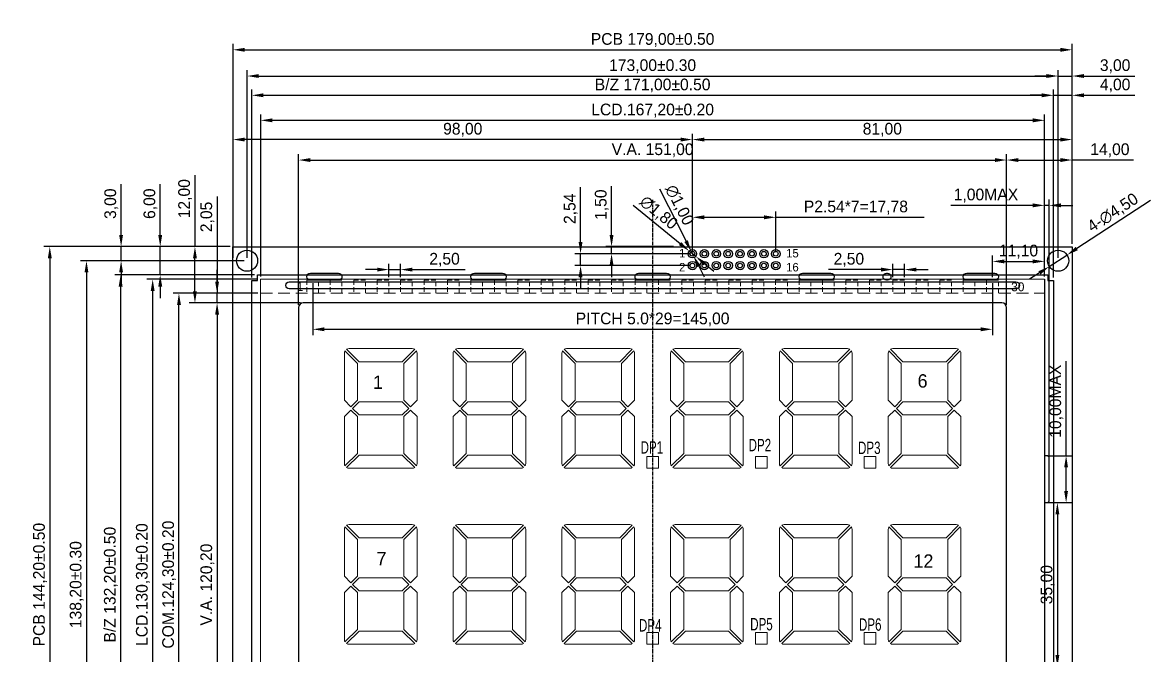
# Model space of a CAD drawing. Header units: millimetres. Extents: x 455 to 3181, y 44 to 381.
# Drawn here: x 455 to 695.6, y 227 to 362 of the extents above; entities that cross this region are included whole.
import ezdxf

# ---------------------------------------------------------------- set-up
doc = ezdxf.new("R2010")
doc.units = ezdxf.units.MM
doc.linetypes.add('CENTER', pattern=[2, 1.25, -0.25, 0.25, -0.25])
doc.linetypes.add('DASHED', pattern=[0.75, 0.5, -0.25])
for name, color, linetype in [('BZ', 67, 'Continuous'), ('D', 6, 'Continuous'), ('DWG', 7, 'Continuous'), ('LCD', 4, 'Continuous'), ('PCB', 3, 'Continuous')]:
    doc.layers.add(name, color=color, linetype=linetype)
doc.dimstyles.new('ISO-25', dxfattribs={"dimtxt": 2.5, "dimasz": 2.5, "dimexe": 1.25, "dimexo": 0.625, "dimtad": 1, "dimzin": 1, "dimtxsty": 'Standard', "dimcen": 2.5, "dimadec": 0, "dimazin": 0, "dimtfac": 1, "dimtmove": 0, "dimatfit": 3, "dimfxl": 0, "dimarcsym": 0})

# ---------------------------------------------------------------- blocks, each defined once
blk = doc.blocks.new('*D42')
at = {"layer": 'D', "color": 0, "lineweight": -2}
for p, q in [((505.15, 304.21), (487.1, 304.21)), ((488.35, 182.41), (488.35, 301.71)), ((505.15, 179.91), (487.1, 179.91))]:
    blk.add_line(p, q, dxfattribs=at)
at = {"layer": 'D', "color": 0}
for points in [[(487.94, 301.71), (488.77, 301.71), (488.35, 304.21)], [(487.94, 182.41), (488.77, 182.41), (488.35, 179.91)]]:
    blk.add_solid(points, dxfattribs=at)
at = {"layer": 'Defpoints', "color": 0}
for p in [(488.35, 304.21), (505.78, 304.21), (505.78, 179.91)]:
    blk.add_point(p, dxfattribs=at)
at = {"layer": 'D', "color": 0, "insert": (486.27, 242.06), "char_height": 2.5, "attachment_point": 5, "rotation": 90}
blk.add_mtext('COM.124,30%%P0.20', dxfattribs=at)
blk = doc.blocks.new('*D43')
at = {"layer": 'D', "color": 0, "lineweight": -2}
for p, q in [((505.15, 307.21), (481.49, 307.21)), ((482.74, 304.71), (482.74, 179.41)), ((505.15, 176.91), (481.49, 176.91))]:
    blk.add_line(p, q, dxfattribs=at)
at = {"layer": 'D', "color": 0}
for points in [[(482.33, 304.71), (483.16, 304.71), (482.74, 307.21)], [(482.33, 179.41), (483.16, 179.41), (482.74, 176.91)]]:
    blk.add_solid(points, dxfattribs=at)
at = {"layer": 'Defpoints', "color": 0}
for p in [(505.78, 307.21), (482.74, 176.91), (505.78, 176.91)]:
    blk.add_point(p, dxfattribs=at)
at = {"layer": 'D', "color": 0, "insert": (480.66, 242.06), "char_height": 2.5, "attachment_point": 5, "rotation": 90}
blk.add_mtext('LCD.130,30%%P0.20', dxfattribs=at)
blk = doc.blocks.new('*D50')
at = {"layer": 'D', "color": 0, "lineweight": -2}
for p, q in [((670.48, 322.97), (652.98, 322.97)), ((672.98, 307.83), (672.98, 324.22)), ((673.98, 322.97), (672.98, 322.97)), ((673.98, 269.68), (673.98, 324.22)), ((676.48, 322.97), (678.98, 322.97))]:
    blk.add_line(p, q, dxfattribs=at)
at = {"layer": 'D', "color": 0}
for points in [[(670.48, 323.39), (670.48, 322.56), (672.98, 322.97)], [(676.48, 323.39), (676.48, 322.56), (673.98, 322.97)]]:
    blk.add_solid(points, dxfattribs=at)
at = {"layer": 'Defpoints', "color": 0}
for p in [(672.98, 322.97), (672.98, 307.21), (673.98, 269.06)]:
    blk.add_point(p, dxfattribs=at)
at = {"layer": 'D', "color": 0, "insert": (660.48, 325.06), "char_height": 2.5, "attachment_point": 5}
blk.add_mtext('1,00MAX', dxfattribs=at)
blk = doc.blocks.new('*D51')
at = {"layer": 'D', "color": 0, "lineweight": -2}
for p, q in [((673.6, 259.56), (676.97, 259.56)), ((675.72, 257.06), (675.72, 227.06)), ((673.6, 224.56), (676.97, 224.56))]:
    blk.add_line(p, q, dxfattribs=at)
at = {"layer": 'D', "color": 0}
for points in [[(675.3, 257.06), (676.13, 257.06), (675.72, 259.56)], [(675.3, 227.06), (676.13, 227.06), (675.72, 224.56)]]:
    blk.add_solid(points, dxfattribs=at)
at = {"layer": 'Defpoints', "color": 0}
for p in [(672.98, 259.56), (672.98, 224.56), (675.72, 224.56)]:
    blk.add_point(p, dxfattribs=at)
at = {"layer": 'D', "color": 0, "insert": (673.63, 242.06), "char_height": 2.5, "attachment_point": 5, "rotation": 90}
blk.add_mtext('35,00', dxfattribs=at)
blk = doc.blocks.new('*D52')
at = {"layer": 'D', "color": 0, "lineweight": -2}
for p, q in [((677.58, 269.56), (677.58, 289.73)), ((673.6, 269.56), (678.83, 269.56)), ((677.58, 262.06), (677.58, 267.06)), ((673.6, 259.56), (678.83, 259.56))]:
    blk.add_line(p, q, dxfattribs=at)
at = {"layer": 'D', "color": 0}
for points in [[(677.16, 267.06), (677.99, 267.06), (677.58, 269.56)], [(677.16, 262.06), (677.99, 262.06), (677.58, 259.56)]]:
    blk.add_solid(points, dxfattribs=at)
at = {"layer": 'Defpoints', "color": 0}
for p in [(672.98, 269.56), (677.58, 269.56), (672.98, 259.56)]:
    blk.add_point(p, dxfattribs=at)
at = {"layer": 'D', "color": 0, "insert": (675.49, 281.19), "char_height": 2.5, "attachment_point": 5, "rotation": 90}
blk.add_mtext('10,00MAX', dxfattribs=at)
blk = doc.blocks.new('*D53')
at = {"layer": 'D', "color": 0, "lineweight": -2}
for p, q in [((640.63, 307.63), (640.63, 310.52)), ((643.13, 307.63), (643.13, 310.52)), ((638.13, 309.27), (626.88, 309.27)), ((643.13, 309.27), (640.63, 309.27)), ((645.63, 309.27), (648.13, 309.27))]:
    blk.add_line(p, q, dxfattribs=at)
at = {"layer": 'D', "color": 0}
for points in [[(638.13, 309.68), (638.13, 308.85), (640.63, 309.27)], [(645.63, 309.68), (645.63, 308.85), (643.13, 309.27)]]:
    blk.add_solid(points, dxfattribs=at)
at = {"layer": 'Defpoints', "color": 0}
for p in [(640.63, 309.27), (640.63, 307.01), (643.13, 307.01)]:
    blk.add_point(p, dxfattribs=at)
at = {"layer": 'D', "color": 0, "insert": (631.25, 311.35), "char_height": 2.5, "attachment_point": 5}
blk.add_mtext('2,50', dxfattribs=at)
blk = doc.blocks.new('*D54')
at = {"layer": 'D', "color": 0, "lineweight": -2}
for p, q in [((516.88, 306.38), (516.88, 295.28)), ((661.88, 306.38), (661.88, 295.28)), ((519.38, 296.53), (659.38, 296.53))]:
    blk.add_line(p, q, dxfattribs=at)
at = {"layer": 'D', "color": 0}
for points in [[(519.38, 296.95), (519.38, 296.12), (516.88, 296.53)], [(659.38, 296.95), (659.38, 296.12), (661.88, 296.53)]]:
    blk.add_solid(points, dxfattribs=at)
at = {"layer": 'Defpoints', "color": 0}
for p in [(516.88, 307.01), (661.88, 307.01), (661.88, 296.53)]:
    blk.add_point(p, dxfattribs=at)
at = {"layer": 'D', "color": 0, "insert": (589.38, 298.62), "char_height": 2.5, "attachment_point": 5}
blk.add_mtext('PITCH 5.0*29=145,00', dxfattribs=at)
blk = doc.blocks.new('*D55')
at = {"layer": 'D', "color": 0, "lineweight": -2}
for p, q in [((661.88, 307.63), (661.88, 312.27)), ((664.38, 311.02), (670.48, 311.02)), ((672.98, 307.83), (672.98, 312.27))]:
    blk.add_line(p, q, dxfattribs=at)
at = {"layer": 'D', "color": 0}
for points in [[(664.38, 311.43), (664.38, 310.6), (661.88, 311.02)], [(670.48, 311.43), (670.48, 310.6), (672.98, 311.02)]]:
    blk.add_solid(points, dxfattribs=at)
at = {"layer": 'Defpoints', "color": 0}
for p in [(672.98, 311.02), (661.88, 307.01), (672.98, 307.21)]:
    blk.add_point(p, dxfattribs=at)
at = {"layer": 'D', "color": 0, "insert": (667.43, 313.1), "char_height": 2.5, "attachment_point": 5}
blk.add_mtext('11,10', dxfattribs=at)
blk = doc.blocks.new('*D56')
at = {"layer": 'D', "color": 0, "lineweight": -2}
for p, q in [((505.78, 307.83), (505.78, 342.36)), ((672.98, 307.83), (672.98, 342.36)), ((508.28, 341.11), (670.48, 341.11))]:
    blk.add_line(p, q, dxfattribs=at)
at = {"layer": 'D', "color": 0}
for points in [[(508.28, 341.53), (508.28, 340.69), (505.78, 341.11)], [(670.48, 341.53), (670.48, 340.69), (672.98, 341.11)]]:
    blk.add_solid(points, dxfattribs=at)
at = {"layer": 'Defpoints', "color": 0}
for p in [(672.98, 341.11), (505.78, 307.21), (672.98, 307.21)]:
    blk.add_point(p, dxfattribs=at)
at = {"layer": 'D', "color": 0, "insert": (589.38, 343.19), "char_height": 2.5, "attachment_point": 5}
blk.add_mtext('LCD.167,20%%P0.20', dxfattribs=at)
blk = doc.blocks.new('*D57')
at = {"layer": 'D', "color": 0, "lineweight": -2}
for p, q in [((533.13, 307.63), (533.13, 310.52)), ((535.63, 307.63), (535.63, 310.52)), ((530.63, 309.27), (528.13, 309.27)), ((533.13, 309.27), (535.63, 309.27)), ((538.13, 309.27), (549.38, 309.27))]:
    blk.add_line(p, q, dxfattribs=at)
at = {"layer": 'D', "color": 0}
for points in [[(530.63, 309.68), (530.63, 308.85), (533.13, 309.27)], [(538.13, 309.68), (538.13, 308.85), (535.63, 309.27)]]:
    blk.add_solid(points, dxfattribs=at)
at = {"layer": 'Defpoints', "color": 0}
for p in [(535.63, 309.27), (533.13, 307.01), (535.63, 307.01)]:
    blk.add_point(p, dxfattribs=at)
at = {"layer": 'D', "color": 0, "insert": (545, 311.35), "char_height": 2.5, "attachment_point": 5}
blk.add_mtext('2,50', dxfattribs=at)
blk = doc.blocks.new('*D58')
at = {"layer": 'D', "color": 0, "lineweight": -2}
for p, q in [((496.48, 324.88), (496.48, 304.21)), ((496.48, 306.71), (496.48, 309.21)), ((505.15, 304.21), (495.23, 304.21)), ((496.48, 302.16), (496.48, 304.21)), ((496.48, 302.16), (496.48, 304.21)), ((514.25, 302.16), (495.23, 302.16)), ((496.48, 299.66), (496.48, 297.16))]:
    blk.add_line(p, q, dxfattribs=at)
at = {"layer": 'D', "color": 0}
for points in [[(496.07, 306.71), (496.9, 306.71), (496.48, 304.21)], [(496.07, 299.66), (496.9, 299.66), (496.48, 302.16)]]:
    blk.add_solid(points, dxfattribs=at)
at = {"layer": 'Defpoints', "color": 0}
for p in [(496.48, 304.21), (505.78, 304.21), (514.88, 302.16)]:
    blk.add_point(p, dxfattribs=at)
at = {"layer": 'D', "color": 0, "insert": (494.4, 320.5), "char_height": 2.5, "attachment_point": 5, "rotation": 90}
blk.add_mtext('2,05', dxfattribs=at)
blk = doc.blocks.new('*D59')
at = {"layer": 'D', "color": 0, "lineweight": -2}
for p, q in [((499.88, 311.78), (499.88, 338.26)), ((595.38, 337.01), (502.38, 337.01)), ((597.88, 337.63), (597.88, 338.26))]:
    blk.add_line(p, q, dxfattribs=at)
at = {"layer": 'D', "color": 0}
for points in [[(502.38, 337.42), (502.38, 336.59), (499.88, 337.01)], [(595.38, 337.42), (595.38, 336.59), (597.88, 337.01)]]:
    blk.add_solid(points, dxfattribs=at)
at = {"layer": 'Defpoints', "color": 0}
for p in [(499.88, 337.01), (597.88, 337.01), (499.88, 311.16)]:
    blk.add_point(p, dxfattribs=at)
at = {"layer": 'D', "color": 0, "insert": (548.88, 339.09), "char_height": 2.5, "attachment_point": 5}
blk.add_mtext('98,00', dxfattribs=at)
blk = doc.blocks.new('*D63')
at = {"layer": 'D', "color": 0, "lineweight": -2}
for p, q in [((597.88, 313.28), (597.88, 321.67)), ((600.38, 320.42), (613.16, 320.42)), ((615.66, 313.28), (615.66, 321.67)), ((615.66, 320.42), (647.32, 320.42))]:
    blk.add_line(p, q, dxfattribs=at)
at = {"layer": 'D', "color": 0}
for points in [[(600.38, 320.84), (600.38, 320), (597.88, 320.42)], [(613.16, 320.84), (613.16, 320), (615.66, 320.42)]]:
    blk.add_solid(points, dxfattribs=at)
at = {"layer": 'Defpoints', "color": 0}
for p in [(615.66, 320.42), (597.88, 312.66), (615.66, 312.66)]:
    blk.add_point(p, dxfattribs=at)
at = {"layer": 'D', "color": 0, "insert": (632.74, 322.5), "char_height": 2.5, "attachment_point": 5}
blk.add_mtext('P2.54*7=17,78', dxfattribs=at)
blk = doc.blocks.new('*D60')
at = {"layer": 'D', "color": 0, "lineweight": -2}
for p, q in [((580.62, 316.66), (580.62, 327.07)), ((593.87, 314.16), (579.37, 314.16)), ((580.62, 312.66), (580.62, 314.16)), ((597.25, 312.66), (579.37, 312.66)), ((580.62, 310.16), (580.62, 307.66))]:
    blk.add_line(p, q, dxfattribs=at)
at = {"layer": 'D', "color": 0}
for points in [[(580.21, 316.66), (581.04, 316.66), (580.62, 314.16)], [(580.21, 310.16), (581.04, 310.16), (580.62, 312.66)]]:
    blk.add_solid(points, dxfattribs=at)
at = {"layer": 'Defpoints', "color": 0}
for p in [(580.62, 314.16), (594.5, 314.16), (597.88, 312.66)]:
    blk.add_point(p, dxfattribs=at)
at = {"layer": 'D', "color": 0, "insert": (578.54, 323.11), "char_height": 2.5, "attachment_point": 5, "rotation": 90}
blk.add_mtext('1,50', dxfattribs=at)
blk = doc.blocks.new('*D64')
at = {"layer": 'D', "color": 0, "lineweight": -2}
for p, q in [((574.01, 315.16), (574.01, 326.82)), ((597.25, 312.66), (572.76, 312.66)), ((574.01, 310.12), (574.01, 312.66)), ((597.25, 310.12), (572.76, 310.12)), ((574.01, 307.62), (574.01, 305.12))]:
    blk.add_line(p, q, dxfattribs=at)
at = {"layer": 'D', "color": 0}
for points in [[(573.59, 315.16), (574.42, 315.16), (574.01, 312.66)], [(573.59, 307.62), (574.42, 307.62), (574.01, 310.12)]]:
    blk.add_solid(points, dxfattribs=at)
at = {"layer": 'Defpoints', "color": 0}
for p in [(597.88, 312.66), (574.01, 310.12), (597.88, 310.12)]:
    blk.add_point(p, dxfattribs=at)
at = {"layer": 'D', "color": 0, "insert": (571.92, 322.24), "char_height": 2.5, "attachment_point": 5, "rotation": 90}
blk.add_mtext('2,54', dxfattribs=at)
blk = doc.blocks.new('*D65')
at = {"layer": 'D', "color": 0, "lineweight": -2}
for p, q in [((590.88, 326.49), (596.52, 315.33)), ((598.1, 312.21), (597.65, 313.1)), ((599.23, 309.98), (600.36, 307.75))]:
    blk.add_line(p, q, dxfattribs=at)
at = {"layer": 'D', "color": 0}
for points in [[(596.89, 315.52), (596.15, 315.15), (597.65, 313.1)], [(599.6, 310.17), (598.86, 309.79), (598.1, 312.21)]]:
    blk.add_solid(points, dxfattribs=at)
at = {"layer": 'Defpoints', "color": 0}
for p in [(597.65, 313.1), (598.1, 312.21)]:
    blk.add_point(p, dxfattribs=at)
at = {"layer": 'D', "color": 0, "insert": (594.99, 322.97), "char_height": 2.5, "attachment_point": 5, "rotation": 296.8346}
blk.add_mtext('∅1,00', dxfattribs=at)
blk = doc.blocks.new('*D66')
at = {"layer": 'D', "color": 0, "lineweight": -2}
for p, q in [((585.25, 322.99), (595.25, 314.81)), ((598.57, 312.09), (597.18, 313.23)), ((600.51, 310.5), (602.44, 308.92))]:
    blk.add_line(p, q, dxfattribs=at)
at = {"layer": 'D', "color": 0}
for points in [[(595.51, 315.13), (594.98, 314.49), (597.18, 313.23)], [(600.77, 310.82), (600.24, 310.18), (598.57, 312.09)]]:
    blk.add_solid(points, dxfattribs=at)
at = {"layer": 'Defpoints', "color": 0}
for p in [(597.18, 313.23), (598.57, 312.09)]:
    blk.add_point(p, dxfattribs=at)
at = {"layer": 'D', "color": 0, "insert": (590.6, 321.31), "char_height": 2.5, "attachment_point": 5, "rotation": 320.6852}
blk.add_mtext('∅1,80', dxfattribs=at)
blk = doc.blocks.new('*D61')
at = {"layer": 'D', "color": 0, "lineweight": -2}
for p, q in [((513.88, 301.78), (513.88, 333.89)), ((516.38, 332.64), (662.38, 332.64)), ((664.88, 301.78), (664.88, 333.89))]:
    blk.add_line(p, q, dxfattribs=at)
at = {"layer": 'D', "color": 0}
for points in [[(516.38, 333.05), (516.38, 332.22), (513.88, 332.64)], [(662.38, 333.05), (662.38, 332.22), (664.88, 332.64)]]:
    blk.add_solid(points, dxfattribs=at)
at = {"layer": 'Defpoints', "color": 0}
for p in [(664.88, 332.64), (513.88, 301.16), (664.88, 301.16)]:
    blk.add_point(p, dxfattribs=at)
at = {"layer": 'D', "color": 0, "insert": (589.38, 334.72), "char_height": 2.5, "attachment_point": 5}
blk.add_mtext('V.A. 151,00', dxfattribs=at)
blk = doc.blocks.new('*D67')
at = {"layer": 'D', "color": 0, "lineweight": -2}
for p, q in [((503.88, 307.58), (503.88, 347.7)), ((506.38, 346.45), (672.38, 346.45)), ((674.88, 307.58), (674.88, 347.7))]:
    blk.add_line(p, q, dxfattribs=at)
at = {"layer": 'D', "color": 0}
for points in [[(506.38, 346.87), (506.38, 346.03), (503.88, 346.45)], [(672.38, 346.87), (672.38, 346.03), (674.88, 346.45)]]:
    blk.add_solid(points, dxfattribs=at)
at = {"layer": 'Defpoints', "color": 0}
for p in [(674.88, 346.45), (503.88, 306.96), (674.88, 306.96)]:
    blk.add_point(p, dxfattribs=at)
at = {"layer": 'D', "color": 0, "insert": (589.38, 348.53), "char_height": 2.5, "attachment_point": 5}
blk.add_mtext('B/Z 171,00%%P0.50', dxfattribs=at)
blk = doc.blocks.new('*D68')
at = {"layer": 'D', "color": 0, "lineweight": -2}
for p, q in [((499.88, 314.78), (499.88, 357.41)), ((502.38, 356.16), (676.38, 356.16)), ((678.88, 314.78), (678.88, 357.41))]:
    blk.add_line(p, q, dxfattribs=at)
at = {"layer": 'D', "color": 0}
for points in [[(502.38, 356.57), (502.38, 355.74), (499.88, 356.16)], [(676.38, 356.57), (676.38, 355.74), (678.88, 356.16)]]:
    blk.add_solid(points, dxfattribs=at)
at = {"layer": 'Defpoints', "color": 0}
for p in [(678.88, 356.16), (499.88, 314.16), (678.88, 314.16)]:
    blk.add_point(p, dxfattribs=at)
at = {"layer": 'D', "color": 0, "insert": (589.38, 358.24), "char_height": 2.5, "attachment_point": 5}
blk.add_mtext('PCB 179,00%%P0.50', dxfattribs=at)
blk = doc.blocks.new('*D69')
at = {"layer": 'D', "color": 0, "lineweight": -2}
for p, q in [((502.88, 311.78), (502.88, 351.81)), ((675.88, 311.78), (675.88, 351.81)), ((505.38, 350.56), (673.38, 350.56))]:
    blk.add_line(p, q, dxfattribs=at)
at = {"layer": 'D', "color": 0}
for points in [[(505.38, 350.98), (505.38, 350.15), (502.88, 350.56)], [(673.38, 350.98), (673.38, 350.15), (675.88, 350.56)]]:
    blk.add_solid(points, dxfattribs=at)
at = {"layer": 'Defpoints', "color": 0}
for p in [(675.88, 350.56), (502.88, 311.16), (675.88, 311.16)]:
    blk.add_point(p, dxfattribs=at)
at = {"layer": 'D', "color": 0, "insert": (589.38, 352.65), "char_height": 2.5, "attachment_point": 5}
blk.add_mtext('173,00%%P0.30', dxfattribs=at)
blk = doc.blocks.new('*D62')
at = {"layer": 'D', "color": 0, "lineweight": -2}
for p, q in [((514.25, 302.16), (495.23, 302.16)), ((496.48, 299.66), (496.48, 184.46)), ((514.25, 181.96), (495.23, 181.96))]:
    blk.add_line(p, q, dxfattribs=at)
at = {"layer": 'D', "color": 0}
for points in [[(496.07, 299.66), (496.9, 299.66), (496.48, 302.16)], [(496.07, 184.46), (496.9, 184.46), (496.48, 181.96)]]:
    blk.add_solid(points, dxfattribs=at)
at = {"layer": 'Defpoints', "color": 0}
for p in [(514.88, 302.16), (496.48, 181.96), (514.88, 181.96)]:
    blk.add_point(p, dxfattribs=at)
at = {"layer": 'D', "color": 0, "insert": (494.4, 242.06), "char_height": 2.5, "attachment_point": 5, "rotation": 90}
blk.add_mtext('V.A. 120,20', dxfattribs=at)
blk = doc.blocks.new('*D70')
at = {"layer": 'D', "color": 0, "lineweight": -2}
for p, q in [((504.45, 308.16), (474.66, 308.16)), ((475.91, 305.66), (475.91, 178.46)), ((504.45, 175.96), (474.66, 175.96))]:
    blk.add_line(p, q, dxfattribs=at)
at = {"layer": 'D', "color": 0}
for points in [[(475.5, 305.66), (476.33, 305.66), (475.91, 308.16)], [(475.5, 178.46), (476.33, 178.46), (475.91, 175.96)]]:
    blk.add_solid(points, dxfattribs=at)
at = {"layer": 'Defpoints', "color": 0}
for p in [(505.08, 308.16), (475.91, 175.96), (505.08, 175.96)]:
    blk.add_point(p, dxfattribs=at)
at = {"layer": 'D', "color": 0, "insert": (473.83, 242.06), "char_height": 2.5, "attachment_point": 5, "rotation": 90}
blk.add_mtext('B/Z 132,20%%P0.50', dxfattribs=at)
blk = doc.blocks.new('*D71')
at = {"layer": 'D', "color": 0, "lineweight": -2}
for p, q in [((499.25, 314.16), (459.55, 314.16)), ((460.8, 311.66), (460.8, 172.46)), ((499.25, 169.96), (459.55, 169.96))]:
    blk.add_line(p, q, dxfattribs=at)
at = {"layer": 'D', "color": 0}
for points in [[(460.38, 311.66), (461.22, 311.66), (460.8, 314.16)], [(460.38, 172.46), (461.22, 172.46), (460.8, 169.96)]]:
    blk.add_solid(points, dxfattribs=at)
at = {"layer": 'Defpoints', "color": 0}
for p in [(499.88, 314.16), (460.8, 169.96), (499.88, 169.96)]:
    blk.add_point(p, dxfattribs=at)
at = {"layer": 'D', "color": 0, "insert": (458.72, 242.06), "char_height": 2.5, "attachment_point": 5, "rotation": 90}
blk.add_mtext('PCB 144,20%%P0.50', dxfattribs=at)
blk = doc.blocks.new('*D72')
at = {"layer": 'D', "color": 0, "lineweight": -2}
for p, q in [((502.25, 311.16), (467.37, 311.16)), ((468.62, 308.66), (468.62, 175.46)), ((502.25, 172.96), (467.37, 172.96))]:
    blk.add_line(p, q, dxfattribs=at)
at = {"layer": 'D', "color": 0}
for points in [[(468.21, 308.66), (469.04, 308.66), (468.62, 311.16)], [(468.21, 175.46), (469.04, 175.46), (468.62, 172.96)]]:
    blk.add_solid(points, dxfattribs=at)
at = {"layer": 'Defpoints', "color": 0}
for p in [(502.88, 311.16), (468.62, 172.96), (502.88, 172.96)]:
    blk.add_point(p, dxfattribs=at)
at = {"layer": 'D', "color": 0, "insert": (466.54, 242.06), "char_height": 2.5, "attachment_point": 5, "rotation": 90}
blk.add_mtext('138,20%%P0.30', dxfattribs=at)
blk = doc.blocks.new('*D73')
at = {"layer": 'D', "color": 0, "lineweight": -2}
for p, q in [((597.88, 313.28), (597.88, 338.26)), ((600.38, 337.01), (676.38, 337.01)), ((678.88, 314.78), (678.88, 338.26))]:
    blk.add_line(p, q, dxfattribs=at)
at = {"layer": 'D', "color": 0}
for points in [[(600.38, 337.42), (600.38, 336.59), (597.88, 337.01)], [(676.38, 337.42), (676.38, 336.59), (678.88, 337.01)]]:
    blk.add_solid(points, dxfattribs=at)
at = {"layer": 'Defpoints', "color": 0}
for p in [(678.88, 337.01), (678.88, 314.16), (597.88, 312.66)]:
    blk.add_point(p, dxfattribs=at)
at = {"layer": 'D', "color": 0, "insert": (638.38, 339.09), "char_height": 2.5, "attachment_point": 5}
blk.add_mtext('81,00', dxfattribs=at)
blk = doc.blocks.new('*D74')
at = {"layer": 'D', "color": 0, "lineweight": -2}
for p, q in [((664.88, 301.78), (664.88, 333.89)), ((667.38, 332.64), (676.38, 332.64)), ((678.88, 314.78), (678.88, 333.89)), ((691.92, 332.64), (678.88, 332.64))]:
    blk.add_line(p, q, dxfattribs=at)
at = {"layer": 'D', "color": 0}
for points in [[(667.38, 333.05), (667.38, 332.22), (664.88, 332.64)], [(676.38, 333.05), (676.38, 332.22), (678.88, 332.64)]]:
    blk.add_solid(points, dxfattribs=at)
at = {"layer": 'Defpoints', "color": 0}
for p in [(678.88, 332.64), (678.88, 314.16), (664.88, 301.16)]:
    blk.add_point(p, dxfattribs=at)
at = {"layer": 'D', "color": 0, "insert": (686.92, 334.72), "char_height": 2.5, "attachment_point": 5}
blk.add_mtext('14,00', dxfattribs=at)
blk = doc.blocks.new('*D75')
at = {"layer": 'D', "color": 0, "lineweight": -2}
for p, q in [((672.38, 346.45), (669.88, 346.45)), ((674.88, 307.58), (674.88, 347.7)), ((674.88, 346.45), (678.88, 346.45)), ((678.88, 314.78), (678.88, 347.7)), ((681.38, 346.45), (692.21, 346.45))]:
    blk.add_line(p, q, dxfattribs=at)
at = {"layer": 'D', "color": 0}
for points in [[(672.38, 346.87), (672.38, 346.03), (674.88, 346.45)], [(681.38, 346.87), (681.38, 346.03), (678.88, 346.45)]]:
    blk.add_solid(points, dxfattribs=at)
at = {"layer": 'Defpoints', "color": 0}
for p in [(678.88, 346.45), (678.88, 314.16), (674.88, 306.96)]:
    blk.add_point(p, dxfattribs=at)
at = {"layer": 'D', "color": 0, "insert": (688.04, 348.53), "char_height": 2.5, "attachment_point": 5}
blk.add_mtext('4,00', dxfattribs=at)
blk = doc.blocks.new('*D76')
at = {"layer": 'D', "color": 0, "lineweight": -2}
for p, q in [((675.88, 311.78), (675.88, 351.81)), ((678.88, 314.78), (678.88, 351.81)), ((673.38, 350.56), (670.88, 350.56)), ((675.88, 350.56), (678.88, 350.56)), ((681.38, 350.56), (692.21, 350.56))]:
    blk.add_line(p, q, dxfattribs=at)
at = {"layer": 'D', "color": 0}
for points in [[(673.38, 350.98), (673.38, 350.15), (675.88, 350.56)], [(681.38, 350.98), (681.38, 350.15), (678.88, 350.56)]]:
    blk.add_solid(points, dxfattribs=at)
at = {"layer": 'Defpoints', "color": 0}
for p in [(678.88, 350.56), (678.88, 314.16), (675.88, 311.16)]:
    blk.add_point(p, dxfattribs=at)
at = {"layer": 'D', "color": 0, "insert": (688.04, 352.65), "char_height": 2.5, "attachment_point": 5}
blk.add_mtext('3,00', dxfattribs=at)
blk = doc.blocks.new('*D77')
at = {"layer": 'D', "color": 0, "lineweight": -2}
for p, q in [((491.76, 329.39), (491.76, 314.16)), ((499.25, 314.16), (490.51, 314.16)), ((491.76, 304.66), (491.76, 311.66)), ((514.25, 302.16), (490.51, 302.16))]:
    blk.add_line(p, q, dxfattribs=at)
at = {"layer": 'D', "color": 0}
for points in [[(491.34, 311.66), (492.18, 311.66), (491.76, 314.16)], [(491.34, 304.66), (492.18, 304.66), (491.76, 302.16)]]:
    blk.add_solid(points, dxfattribs=at)
at = {"layer": 'Defpoints', "color": 0}
for p in [(491.76, 314.16), (499.88, 314.16), (514.88, 302.16)]:
    blk.add_point(p, dxfattribs=at)
at = {"layer": 'D', "color": 0, "insert": (489.68, 324.39), "char_height": 2.5, "attachment_point": 5, "rotation": 90}
blk.add_mtext('12,00', dxfattribs=at)
blk = doc.blocks.new('*D78')
at = {"layer": 'D', "color": 0, "lineweight": -2}
for p, q in [((484.35, 316.66), (484.35, 327.49)), ((499.25, 314.16), (483.1, 314.16)), ((484.35, 308.16), (484.35, 314.16)), ((504.45, 308.16), (483.1, 308.16)), ((484.35, 305.66), (484.35, 303.16))]:
    blk.add_line(p, q, dxfattribs=at)
at = {"layer": 'D', "color": 0}
for points in [[(483.94, 316.66), (484.77, 316.66), (484.35, 314.16)], [(483.94, 305.66), (484.77, 305.66), (484.35, 308.16)]]:
    blk.add_solid(points, dxfattribs=at)
at = {"layer": 'Defpoints', "color": 0}
for p in [(484.35, 314.16), (499.88, 314.16), (505.08, 308.16)]:
    blk.add_point(p, dxfattribs=at)
at = {"layer": 'D', "color": 0, "insert": (482.27, 323.32), "char_height": 2.5, "attachment_point": 5, "rotation": 90}
blk.add_mtext('6,00', dxfattribs=at)
blk = doc.blocks.new('*D79')
at = {"layer": 'D', "color": 0, "lineweight": -2}
for p, q in [((476.01, 316.66), (476.01, 327.49)), ((499.25, 314.16), (474.76, 314.16)), ((476.01, 311.16), (476.01, 314.16)), ((502.25, 311.16), (474.76, 311.16)), ((476.01, 308.66), (476.01, 306.16))]:
    blk.add_line(p, q, dxfattribs=at)
at = {"layer": 'D', "color": 0}
for points in [[(475.59, 316.66), (476.42, 316.66), (476.01, 314.16)], [(475.59, 308.66), (476.42, 308.66), (476.01, 311.16)]]:
    blk.add_solid(points, dxfattribs=at)
at = {"layer": 'Defpoints', "color": 0}
for p in [(476.01, 314.16), (499.88, 314.16), (502.88, 311.16)]:
    blk.add_point(p, dxfattribs=at)
at = {"layer": 'D', "color": 0, "insert": (473.92, 323.32), "char_height": 2.5, "attachment_point": 5, "rotation": 90}
blk.add_mtext('3,00', dxfattribs=at)
blk = doc.blocks.new('*D80')
at = {"layer": 'D', "color": 0, "lineweight": -2}
for p, q in [((695.57, 323.98), (679.86, 313.75)), ((673.99, 309.93), (677.76, 312.38)), ((671.9, 308.56), (669.8, 307.2))]:
    blk.add_line(p, q, dxfattribs=at)
at = {"layer": 'D', "color": 0}
for points in [[(679.63, 314.1), (680.08, 313.4), (677.76, 312.38)], [(671.67, 308.91), (672.12, 308.21), (673.99, 309.93)]]:
    blk.add_solid(points, dxfattribs=at)
at = {"layer": 'Defpoints', "color": 0}
for p in [(677.76, 312.38), (673.99, 309.93)]:
    blk.add_point(p, dxfattribs=at)
at = {"layer": 'D', "color": 0, "insert": (687.62, 321.29), "char_height": 2.5, "attachment_point": 5, "rotation": 33.0754}
blk.add_mtext('4-∅4,50', dxfattribs=at)

msp = doc.modelspace()

# ---------------------------------------------------------------- linework, layer by layer
at = {"lineweight": 13}
msp.add_lwpolyline([(505.776, 307.206), (505.776, 176.906), (672.976, 176.906), (672.976, 307.206)], close=True, dxfattribs=at)
at = {"linetype": 'DASHED', "lineweight": 13, "ltscale": 2}
for points in [[(518.126, 304.206), (518.126, 307.006), (515.626, 307.006), (515.626, 304.206)], [(523.126, 304.206), (523.126, 307.006), (520.626, 307.006), (520.626, 304.206)], [(528.126, 304.206), (528.126, 307.006), (525.626, 307.006), (525.626, 304.206)], [(533.126, 304.206), (533.126, 307.006), (530.626, 307.006), (530.626, 304.206)], [(538.126, 304.206), (538.126, 307.006), (535.626, 307.006), (535.626, 304.206)], [(543.126, 304.206), (543.126, 307.006), (540.626, 307.006), (540.626, 304.206)], [(548.126, 304.206), (548.126, 307.006), (545.626, 307.006), (545.626, 304.206)], [(553.126, 304.206), (553.126, 307.006), (550.626, 307.006), (550.626, 304.206)], [(558.126, 304.206), (558.126, 307.006), (555.626, 307.006), (555.626, 304.206)], [(563.126, 304.206), (563.126, 307.006), (560.626, 307.006), (560.626, 304.206)], [(568.126, 304.206), (568.126, 307.006), (565.626, 307.006), (565.626, 304.206)], [(573.126, 304.206), (573.126, 307.006), (570.626, 307.006), (570.626, 304.206)], [(578.126, 304.206), (578.126, 307.006), (575.626, 307.006), (575.626, 304.206)], [(583.126, 304.206), (583.126, 307.006), (580.626, 307.006), (580.626, 304.206)], [(588.126, 304.206), (588.126, 307.006), (585.626, 307.006), (585.626, 304.206)], [(593.126, 304.206), (593.126, 307.006), (590.626, 307.006), (590.626, 304.206)], [(598.126, 304.206), (598.126, 307.006), (595.626, 307.006), (595.626, 304.206)], [(603.126, 304.206), (603.126, 307.006), (600.626, 307.006), (600.626, 304.206)], [(608.126, 304.206), (608.126, 307.006), (605.626, 307.006), (605.626, 304.206)], [(613.126, 304.206), (613.126, 307.006), (610.626, 307.006), (610.626, 304.206)], [(618.126, 304.206), (618.126, 307.006), (615.626, 307.006), (615.626, 304.206)], [(623.126, 304.206), (623.126, 307.006), (620.626, 307.006), (620.626, 304.206)], [(628.126, 304.206), (628.126, 307.006), (625.626, 307.006), (625.626, 304.206)], [(633.126, 304.206), (633.126, 307.006), (630.626, 307.006), (630.626, 304.206)], [(638.126, 304.206), (638.126, 307.006), (635.626, 307.006), (635.626, 304.206)], [(643.126, 304.206), (643.126, 307.006), (640.626, 307.006), (640.626, 304.206)], [(648.126, 304.206), (648.126, 307.006), (645.626, 307.006), (645.626, 304.206)], [(653.126, 304.206), (653.126, 307.006), (650.626, 307.006), (650.626, 304.206)], [(658.126, 304.206), (658.126, 307.006), (655.626, 307.006), (655.626, 304.206)], [(663.126, 304.206), (663.126, 307.006), (660.626, 307.006), (660.626, 304.206)]]:
    msp.add_lwpolyline(points, dxfattribs=at)
at = {"linetype": 'DASHED', "lineweight": 13, "ltscale": 5}
msp.add_lwpolyline([(505.776, 304.206), (672.976, 304.206)], dxfattribs=at)
at = {"lineweight": 13}
msp.add_lwpolyline([(672.976, 259.556), (673.476, 259.556, 0.4142136), (673.976, 260.056), (673.976, 269.056, 0.4142136), (673.476, 269.556), (672.976, 269.556)], format="xyb", dxfattribs=at)
at = {"layer": 'BZ'}
for p, q in [((513.876, 301.156), (513.876, 182.956)), ((663.876, 302.156), (514.876, 302.156)), ((664.876, 182.956), (664.876, 301.156))]:
    msp.add_line(p, q, dxfattribs=at)
msp.add_lwpolyline([(503.876, 177.156), (503.876, 306.956), (505.076, 306.956), (505.076, 308.156), (673.676, 308.156), (673.676, 306.956), (674.876, 306.956), (674.876, 177.156), (673.676, 177.156), (673.676, 175.956), (505.076, 175.956), (505.076, 177.156)], close=True, dxfattribs=at)
msp.add_lwpolyline([(511.876, 305.156, -1), (511.876, 306.656), (666.876, 306.656, -1), (666.876, 305.156)], format="xyb", close=True, dxfattribs=at)
for centre, start, end in [((514.876, 301.156), 90, 180), ((663.876, 301.156), 0, 90)]:
    msp.add_arc(centre, 1, start, end, dxfattribs=at)
at = {"layer": 'D', "linetype": 'CENTER', "ltscale": 0.5}
msp.add_line((589.376, 324.118), (589.376, 164.426), dxfattribs=at)
at = {"layer": 'DWG', "lineweight": 13}
for points in [[(526.426, 289.253), (523.764, 291.914, 0.1339725), (523.626, 291.406), (523.626, 281.41), (525.026, 280.01), (526.426, 281.41)], [(535.972, 289.606), (526.779, 289.606), (524.118, 292.268, -0.1339725), (524.626, 292.406), (538.126, 292.406, -0.1339725), (538.634, 292.268)], [(536.326, 281.41), (536.326, 289.253), (538.987, 291.914, -0.1339725), (539.126, 291.406), (539.126, 281.41), (537.726, 280.01)], [(549.626, 289.253), (546.964, 291.914, 0.1339725), (546.826, 291.406), (546.826, 281.41), (548.226, 280.01), (549.626, 281.41)], [(559.172, 289.606), (549.979, 289.606), (547.318, 292.268, -0.1339725), (547.826, 292.406), (561.326, 292.406, -0.1339725), (561.834, 292.268)], [(559.526, 281.41), (559.526, 289.253), (562.187, 291.914, -0.1339725), (562.326, 291.406), (562.326, 281.41), (560.926, 280.01)], [(572.826, 289.253), (570.164, 291.914, 0.1339725), (570.026, 291.406), (570.026, 281.41), (571.426, 280.01), (572.826, 281.41)], [(582.372, 289.606), (573.179, 289.606), (570.518, 292.268, -0.1339725), (571.026, 292.406), (584.526, 292.406, -0.1339725), (585.034, 292.268)], [(582.726, 281.41), (582.726, 289.253), (585.387, 291.914, -0.1339725), (585.526, 291.406), (585.526, 281.41), (584.126, 280.01)], [(596.026, 289.253), (593.364, 291.914, 0.1339725), (593.226, 291.406), (593.226, 281.41), (594.626, 280.01), (596.026, 281.41)], [(605.572, 289.606), (596.379, 289.606), (593.718, 292.268, -0.1339725), (594.226, 292.406), (607.726, 292.406, -0.1339725), (608.234, 292.268)], [(605.926, 281.41), (605.926, 289.253), (608.587, 291.914, -0.1339725), (608.726, 291.406), (608.726, 281.41), (607.326, 280.01)], [(619.226, 289.253), (616.564, 291.914, 0.1339725), (616.426, 291.406), (616.426, 281.41), (617.826, 280.01), (619.226, 281.41)], [(628.772, 289.606), (619.579, 289.606), (616.918, 292.268, -0.1339725), (617.426, 292.406), (630.926, 292.406, -0.1339725), (631.434, 292.268)], [(629.126, 281.41), (629.126, 289.253), (631.787, 291.914, -0.1339725), (631.926, 291.406), (631.926, 281.41), (630.526, 280.01)], [(639.626, 291.406), (639.626, 281.41), (641.026, 280.01), (642.426, 281.41), (642.426, 289.253), (639.764, 291.914, 0.1339725)], [(640.118, 292.268), (642.779, 289.606), (651.972, 289.606), (654.634, 292.268, 0.1339725), (654.126, 292.406), (640.626, 292.406, 0.1339725)], [(654.987, 291.914), (652.326, 289.253), (652.326, 281.41), (653.726, 280.01), (655.126, 281.41), (655.126, 291.406, 0.1339725)], [(523.626, 277.903), (523.626, 267.906, 0.1339725), (523.764, 267.398), (526.426, 270.06), (526.426, 277.903), (525.026, 279.303)], [(536.326, 277.903), (536.326, 270.06), (538.987, 267.398, 0.1339725), (539.126, 267.906), (539.126, 277.903), (537.726, 279.303)], [(546.826, 277.903), (546.826, 267.906, 0.1339725), (546.964, 267.398), (549.626, 270.06), (549.626, 277.903), (548.226, 279.303)], [(559.526, 277.903), (559.526, 270.06), (562.187, 267.398, 0.1339725), (562.326, 267.906), (562.326, 277.903), (560.926, 279.303)], [(570.026, 277.903), (570.026, 267.906, 0.1339725), (570.164, 267.398), (572.826, 270.06), (572.826, 277.903), (571.426, 279.303)], [(582.726, 277.903), (582.726, 270.06), (585.387, 267.398, 0.1339725), (585.526, 267.906), (585.526, 277.903), (584.126, 279.303)], [(593.226, 277.903), (593.226, 267.906, 0.1339725), (593.364, 267.398), (596.026, 270.06), (596.026, 277.903), (594.626, 279.303)], [(605.926, 277.903), (605.926, 270.06), (608.587, 267.398, 0.1339725), (608.726, 267.906), (608.726, 277.903), (607.326, 279.303)], [(616.426, 277.903), (616.426, 267.906, 0.1339725), (616.564, 267.398), (619.226, 270.06), (619.226, 277.903), (617.826, 279.303)], [(629.126, 277.903), (629.126, 270.06), (631.787, 267.398, 0.1339725), (631.926, 267.906), (631.926, 277.903), (630.526, 279.303)], [(639.626, 267.906), (639.626, 277.903), (641.026, 279.303), (642.426, 277.903), (642.426, 270.06), (639.764, 267.398, -0.1339725)], [(652.326, 277.903), (653.726, 279.303), (655.126, 277.903), (655.126, 267.906, -0.1339725), (654.987, 267.398), (652.326, 270.06)], [(524.118, 267.045, 0.1339725), (524.626, 266.906), (538.126, 266.906, 0.1339725), (538.634, 267.045), (535.972, 269.706), (526.779, 269.706)], [(547.318, 267.045, 0.1339725), (547.826, 266.906), (561.326, 266.906, 0.1339725), (561.834, 267.045), (559.172, 269.706), (549.979, 269.706)], [(570.518, 267.045, 0.1339725), (571.026, 266.906), (584.526, 266.906, 0.1339725), (585.034, 267.045), (582.372, 269.706), (573.179, 269.706)], [(593.718, 267.045, 0.1339725), (594.226, 266.906), (607.726, 266.906, 0.1339725), (608.234, 267.045), (605.572, 269.706), (596.379, 269.706)], [(616.918, 267.045, 0.1339725), (617.426, 266.906), (630.926, 266.906, 0.1339725), (631.434, 267.045), (628.772, 269.706), (619.579, 269.706)], [(654.634, 267.045), (651.972, 269.706), (642.779, 269.706), (640.118, 267.045, 0.1339725), (640.626, 266.906), (654.126, 266.906, 0.1339725)], [(523.626, 253.856), (523.626, 243.86), (525.026, 242.46), (526.426, 243.86), (526.426, 251.703), (523.764, 254.364, 0.1339725)], [(524.118, 254.718), (526.779, 252.056), (535.972, 252.056), (538.634, 254.718, 0.1339725), (538.126, 254.856), (524.626, 254.856, 0.1339725)], [(538.987, 254.364), (536.326, 251.703), (536.326, 243.86), (537.726, 242.46), (539.126, 243.86), (539.126, 253.856, 0.1339725)], [(546.826, 253.856), (546.826, 243.86), (548.226, 242.46), (549.626, 243.86), (549.626, 251.703), (546.964, 254.364, 0.1339725)], [(547.318, 254.718), (549.979, 252.056), (559.172, 252.056), (561.834, 254.718, 0.1339725), (561.326, 254.856), (547.826, 254.856, 0.1339725)], [(562.187, 254.364), (559.526, 251.703), (559.526, 243.86), (560.926, 242.46), (562.326, 243.86), (562.326, 253.856, 0.1339725)], [(570.026, 253.856), (570.026, 243.86), (571.426, 242.46), (572.826, 243.86), (572.826, 251.703), (570.164, 254.364, 0.1339725)], [(570.518, 254.718), (573.179, 252.056), (582.372, 252.056), (585.034, 254.718, 0.1339725), (584.526, 254.856), (571.026, 254.856, 0.1339725)], [(585.387, 254.364), (582.726, 251.703), (582.726, 243.86), (584.126, 242.46), (585.526, 243.86), (585.526, 253.856, 0.1339725)], [(593.226, 253.856), (593.226, 243.86), (594.626, 242.46), (596.026, 243.86), (596.026, 251.703), (593.364, 254.364, 0.1339725)], [(593.718, 254.718), (596.379, 252.056), (605.572, 252.056), (608.234, 254.718, 0.1339725), (607.726, 254.856), (594.226, 254.856, 0.1339725)], [(608.587, 254.364), (605.926, 251.703), (605.926, 243.86), (607.326, 242.46), (608.726, 243.86), (608.726, 253.856, 0.1339725)], [(616.426, 253.856), (616.426, 243.86), (617.826, 242.46), (619.226, 243.86), (619.226, 251.703), (616.564, 254.364, 0.1339725)], [(616.918, 254.718), (619.579, 252.056), (628.772, 252.056), (631.434, 254.718, 0.1339725), (630.926, 254.856), (617.426, 254.856, 0.1339725)], [(631.787, 254.364), (629.126, 251.703), (629.126, 243.86), (630.526, 242.46), (631.926, 243.86), (631.926, 253.856, 0.1339725)], [(642.426, 251.703), (639.764, 254.364, 0.1339725), (639.626, 253.856), (639.626, 243.86), (641.026, 242.46), (642.426, 243.86)], [(651.972, 252.056), (642.779, 252.056), (640.118, 254.718, -0.1339725), (640.626, 254.856), (654.126, 254.856, -0.1339725), (654.634, 254.718)], [(652.326, 243.86), (652.326, 251.703), (654.987, 254.364, -0.1339725), (655.126, 253.856), (655.126, 243.86), (653.726, 242.46)], [(523.626, 230.356), (523.626, 240.353), (525.026, 241.753), (526.426, 240.353), (526.426, 232.51), (523.764, 229.848, -0.1339725)], [(536.326, 240.353), (537.726, 241.753), (539.126, 240.353), (539.126, 230.356, -0.1339725), (538.987, 229.848), (536.326, 232.51)], [(546.826, 230.356), (546.826, 240.353), (548.226, 241.753), (549.626, 240.353), (549.626, 232.51), (546.964, 229.848, -0.1339725)], [(559.526, 240.353), (560.926, 241.753), (562.326, 240.353), (562.326, 230.356, -0.1339725), (562.187, 229.848), (559.526, 232.51)], [(570.026, 230.356), (570.026, 240.353), (571.426, 241.753), (572.826, 240.353), (572.826, 232.51), (570.164, 229.848, -0.1339725)], [(582.726, 240.353), (584.126, 241.753), (585.526, 240.353), (585.526, 230.356, -0.1339725), (585.387, 229.848), (582.726, 232.51)], [(593.226, 230.356), (593.226, 240.353), (594.626, 241.753), (596.026, 240.353), (596.026, 232.51), (593.364, 229.848, -0.1339725)], [(605.926, 240.353), (607.326, 241.753), (608.726, 240.353), (608.726, 230.356, -0.1339725), (608.587, 229.848), (605.926, 232.51)], [(616.426, 230.356), (616.426, 240.353), (617.826, 241.753), (619.226, 240.353), (619.226, 232.51), (616.564, 229.848, -0.1339725)], [(629.126, 240.353), (630.526, 241.753), (631.926, 240.353), (631.926, 230.356, -0.1339725), (631.787, 229.848), (629.126, 232.51)], [(639.626, 240.353), (639.626, 230.356, 0.1339725), (639.764, 229.848), (642.426, 232.51), (642.426, 240.353), (641.026, 241.753)], [(652.326, 240.353), (652.326, 232.51), (654.987, 229.848, 0.1339725), (655.126, 230.356), (655.126, 240.353), (653.726, 241.753)], [(538.634, 229.495), (535.972, 232.156), (526.779, 232.156), (524.118, 229.495, 0.1339725), (524.626, 229.356), (538.126, 229.356, 0.1339725)], [(561.834, 229.495), (559.172, 232.156), (549.979, 232.156), (547.318, 229.495, 0.1339725), (547.826, 229.356), (561.326, 229.356, 0.1339725)], [(585.034, 229.495), (582.372, 232.156), (573.179, 232.156), (570.518, 229.495, 0.1339725), (571.026, 229.356), (584.526, 229.356, 0.1339725)], [(608.234, 229.495), (605.572, 232.156), (596.379, 232.156), (593.718, 229.495, 0.1339725), (594.226, 229.356), (607.726, 229.356, 0.1339725)], [(631.434, 229.495), (628.772, 232.156), (619.579, 232.156), (616.918, 229.495, 0.1339725), (617.426, 229.356), (630.926, 229.356, 0.1339725)], [(640.118, 229.495, 0.1339725), (640.626, 229.356), (654.126, 229.356, 0.1339725), (654.634, 229.495), (651.972, 232.156), (642.779, 232.156)]]:
    msp.add_lwpolyline(points, format="xyb", close=True, dxfattribs=at)
for points in [[(525.379, 279.656), (526.779, 281.056), (535.972, 281.056), (537.372, 279.656), (535.972, 278.256), (526.779, 278.256)], [(548.579, 279.656), (549.979, 281.056), (559.172, 281.056), (560.572, 279.656), (559.172, 278.256), (549.979, 278.256)], [(571.779, 279.656), (573.179, 281.056), (582.372, 281.056), (583.772, 279.656), (582.372, 278.256), (573.179, 278.256)], [(594.979, 279.656), (596.379, 281.056), (605.572, 281.056), (606.972, 279.656), (605.572, 278.256), (596.379, 278.256)], [(618.179, 279.656), (619.579, 281.056), (628.772, 281.056), (630.172, 279.656), (628.772, 278.256), (619.579, 278.256)], [(651.972, 281.056), (642.779, 281.056), (641.379, 279.656), (642.779, 278.256), (651.972, 278.256), (653.372, 279.656)], [(588.126, 266.906), (590.626, 266.906), (590.626, 269.406), (588.126, 269.406)], [(611.326, 266.906), (613.826, 266.906), (613.826, 269.406), (611.326, 269.406)], [(634.526, 266.906), (637.026, 266.906), (637.026, 269.406), (634.526, 269.406)], [(535.972, 243.506), (526.779, 243.506), (525.379, 242.106), (526.779, 240.706), (535.972, 240.706), (537.372, 242.106)], [(559.172, 243.506), (549.979, 243.506), (548.579, 242.106), (549.979, 240.706), (559.172, 240.706), (560.572, 242.106)], [(582.372, 243.506), (573.179, 243.506), (571.779, 242.106), (573.179, 240.706), (582.372, 240.706), (583.772, 242.106)], [(605.572, 243.506), (596.379, 243.506), (594.979, 242.106), (596.379, 240.706), (605.572, 240.706), (606.972, 242.106)], [(628.772, 243.506), (619.579, 243.506), (618.179, 242.106), (619.579, 240.706), (628.772, 240.706), (630.172, 242.106)], [(641.379, 242.106), (642.779, 243.506), (651.972, 243.506), (653.372, 242.106), (651.972, 240.706), (642.779, 240.706)], [(588.126, 229.356), (590.626, 229.356), (590.626, 231.856), (588.126, 231.856)], [(611.326, 229.356), (613.826, 229.356), (613.826, 231.856), (611.326, 231.856)], [(634.526, 229.356), (637.026, 229.356), (637.026, 231.856), (634.526, 231.856)]]:
    msp.add_lwpolyline(points, close=True, dxfattribs=at)
at = {"layer": 'LCD'}
msp.add_line((672.976, 307.206), (672.976, 176.906), dxfattribs=at)
msp.add_lwpolyline([(672.976, 259.556), (673.476, 259.556, 0.4142136), (673.976, 260.056), (673.976, 269.056, 0.4142136), (673.476, 269.556), (672.976, 269.556)], format="xyb", dxfattribs=at)
at = {"layer": 'PCB'}
msp.add_lwpolyline([(499.876, 314.156), (678.876, 314.156), (678.876, 169.956), (499.876, 169.956)], close=True, dxfattribs=at)
for points in [[(516.376, 308.506), (522.376, 308.506, -1), (522.376, 307.006), (516.376, 307.006, -1)], [(551.376, 308.506), (557.376, 308.506, -1), (557.376, 307.006), (551.376, 307.006, -1)], [(586.376, 308.506), (592.376, 308.506, -1), (592.376, 307.006), (586.376, 307.006, -1)], [(621.376, 308.506), (627.376, 308.506, -1), (627.376, 307.006), (621.376, 307.006, -1)], [(639.276, 307.006, -1), (639.276, 308.506), (639.476, 308.506, -1), (639.476, 307.006)], [(656.376, 308.506), (662.376, 308.506, -1), (662.376, 307.006), (656.376, 307.006, -1)]]:
    msp.add_lwpolyline(points, format="xyb", close=True, dxfattribs=at)
for centre, radius in [((502.876, 311.156), 2.25), ((597.876, 312.656), 0.9), ((597.876, 312.656), 0.5), ((600.416, 312.656), 0.9), ((600.416, 312.656), 0.5), ((602.956, 312.656), 0.9), ((602.956, 312.656), 0.5), ((605.496, 312.656), 0.9), ((605.496, 312.656), 0.5), ((608.036, 312.656), 0.9), ((608.036, 312.656), 0.5), ((610.576, 312.656), 0.9), ((610.576, 312.656), 0.5), ((613.116, 312.656), 0.9), ((613.116, 312.656), 0.5), ((615.656, 312.656), 0.9), ((615.656, 312.656), 0.5), ((675.876, 311.156), 2.25), ((597.876, 310.116), 0.9), ((597.876, 310.116), 0.5), ((600.416, 310.116), 0.9), ((600.416, 310.116), 0.5), ((602.956, 310.116), 0.9), ((602.956, 310.116), 0.5), ((605.496, 310.116), 0.9), ((605.496, 310.116), 0.5), ((608.036, 310.116), 0.9), ((608.036, 310.116), 0.5), ((610.576, 310.116), 0.9), ((610.576, 310.116), 0.5), ((613.116, 310.116), 0.9), ((613.116, 310.116), 0.5), ((615.656, 310.116), 0.9), ((615.656, 310.116), 0.5)]:
    msp.add_circle(centre, radius, dxfattribs=at)

# ---------------------------------------------------------------- texts
at = {"layer": 'D', "lineweight": 13}
for s, height, p in [('1', 1.895, (513.474, 304.718)), ('30', 1.8949, (665.866, 304.645)), ('1', 2.856, (529.748, 283.819)), ('6', 2.856, (645.903, 284.089)), ('7', 2.856, (530.502, 246.179)), ('12', 2.8555, (645.021, 245.656))]:
    msp.add_text(s, height=height, dxfattribs=at).set_placement(p)
at = {"layer": 'D', "lineweight": 13, "width": 0.7}
for s, p in [('DP1', (586.813, 270.025)), ('DP2', (609.845, 270.517)), ('DP3', (633.195, 269.928)), ('DP4', (586.472, 232.061)), ('DP5', (610.194, 232.298)), ('DP6', (633.391, 232.223))]:
    msp.add_text(s, height=2.6403, dxfattribs=at).set_placement(p)
at = {"layer": 'PCB'}
for s, height, p in [('1', 1.808, (595.02, 311.865)), ('15', 1.8082, (617.859, 311.865)), ('2', 1.808, (595.02, 308.877)), ('16', 1.8082, (617.859, 308.877))]:
    msp.add_text(s, height=height, dxfattribs=at).set_placement(p)

# ---------------------------------------------------------------- dimensions: what is measured, and where the dimension line sits
at = {"layer": 'D'}
for base, p1, p2, text, picture, middle in [((678.876, 356.157), (499.876, 314.156), (678.876, 314.156), 'PCB <>%%P0.50', '*D68', (589.376, 358.24)), ((675.876, 350.563), (502.876, 311.156), (675.876, 311.156), '<>%%P0.30', '*D69', (589.376, 352.646))]:
    dim = msp.add_linear_dim(base=base, p1=p1, p2=p2, text=text, dimstyle='ISO-25', override={"dimtmove": 1}, dxfattribs=at)
    dim.commit()
    dim.dimension.update_dxf_attribs({"geometry": picture, "text_midpoint": middle})
for base, p1, p2, picture, middle in [((678.876, 350.563), (675.876, 311.156), (678.876, 314.156), '*D76', (688.042, 352.646)), ((678.876, 346.451), (674.876, 306.956), (678.876, 314.156), '*D75', (688.042, 348.534)), ((499.876, 337.006), (597.876, 337.006), (499.876, 311.156), '*D59', (548.876, 339.089)), ((678.876, 337.006), (597.876, 312.656), (678.876, 314.156), '*D73', (638.376, 339.089)), ((535.626, 309.268), (533.126, 307.006), (535.626, 307.006), '*D57', (545.001, 311.351)), ((672.976, 311.015), (661.876, 307.006), (672.976, 307.206), '*D55', (667.426, 313.099))]:
    dim = msp.add_linear_dim(base=base, p1=p1, p2=p2, dimstyle='ISO-25', dxfattribs=at)
    dim.commit()
    dim.dimension.update_dxf_attribs({"geometry": picture, "text_midpoint": middle})
for base, p1, p2, text, picture, middle in [((674.876, 346.451), (503.876, 306.956), (674.876, 306.956), 'B/Z <>%%P0.50', '*D67', (589.376, 348.534)), ((672.976, 341.111), (505.776, 307.206), (672.976, 307.206), 'LCD.<>%%P0.20', '*D56', (589.376, 343.194)), ((664.876, 332.637), (513.876, 301.156), (664.876, 301.156), 'V.A. <>', '*D61', (589.376, 334.72)), ((672.976, 322.974), (673.976, 269.056), (672.976, 307.206), '<>MAX', '*D50', (660.476, 325.057)), ((615.656, 320.422), (597.876, 312.656), (615.656, 312.656), 'P2.54*7=<>', '*D63', (632.739, 322.505))]:
    dim = msp.add_linear_dim(base=base, p1=p1, p2=p2, text=text, dimstyle='ISO-25', dxfattribs=at)
    dim.commit()
    dim.dimension.update_dxf_attribs({"geometry": picture, "text_midpoint": middle})
dim = msp.add_linear_dim(base=(678.876, 332.637), p1=(664.876, 301.156), p2=(678.876, 314.156), dimstyle='ISO-25', override={"dimtmove": 1}, dxfattribs=at)
dim.commit()
dim.dimension.update_dxf_attribs({"geometry": '*D74', "text_midpoint": (686.919, 332.225), "dimtype": 160})
for base, p1, p2, angle, picture, middle in [((476.006, 314.156), (502.876, 311.156), (499.876, 314.156), 90, '*D79', (473.923, 323.323)), ((484.352, 314.156), (505.076, 308.156), (499.876, 314.156), 90, '*D78', (482.269, 323.323)), ((580.622, 314.156), (597.876, 312.656), (594.497, 314.156), 90, '*D60', (578.539, 323.115)), ((640.626, 309.268), (643.126, 307.006), (640.626, 307.006), 180, '*D53', (631.251, 311.351)), ((675.717, 224.556), (672.976, 259.556), (672.976, 224.556), 90, '*D51', (673.633, 242.056))]:
    dim = msp.add_linear_dim(base=base, p1=p1, p2=p2, angle=angle, dimstyle='ISO-25', dxfattribs=at)
    dim.commit()
    dim.dimension.update_dxf_attribs({"geometry": picture, "text_midpoint": middle})
for base, p2, picture, middle in [((491.759, 314.156), (499.876, 314.156), '*D77', (491.759, 324.389)), ((496.484, 304.206), (505.776, 304.206), '*D58', (498.24, 320.502))]:
    dim = msp.add_linear_dim(base=base, p1=(514.876, 302.156), p2=p2, angle=90, dimstyle='ISO-25', override={"dimtmove": 1}, dxfattribs=at)
    dim.commit()
    dim.dimension.update_dxf_attribs({"geometry": picture, "text_midpoint": middle, "dimtype": 160})
for p1, p2, picture, middle in [((598.102, 312.21), (597.65, 313.103), '*D65', (594.995, 322.966)), ((598.572, 312.086), (597.18, 313.227), '*D66', (590.602, 321.306))]:
    dim = msp.add_diameter_dim_2p(p1=p1, p2=p2, dimstyle='ISO-25', dxfattribs=at)
    dim.commit()
    dim.dimension.update_dxf_attribs({"geometry": picture, "text_midpoint": middle})
dim = msp.add_linear_dim(base=(574.005, 310.116), p1=(597.876, 312.656), p2=(597.876, 310.116), angle=90, dimstyle='ISO-25', dxfattribs=at)
dim.commit()
dim.dimension.update_dxf_attribs({"geometry": '*D64', "text_midpoint": (574.005, 322.24), "dimtype": 160})
dim = msp.add_diameter_dim_2p(p1=(673.99, 309.928), p2=(677.761, 312.384), text='4-<>', dimstyle='ISO-25', dxfattribs=at)
dim.commit()
dim.dimension.update_dxf_attribs({"geometry": '*D80', "text_midpoint": (687.622, 321.293)})
for base, p1, p2, text, picture, middle in [((460.802, 169.956), (499.876, 314.156), (499.876, 169.956), 'PCB <>%%P0.50', '*D71', (458.718, 242.056)), ((468.625, 172.956), (502.876, 311.156), (502.876, 172.956), '<>%%P0.30', '*D72', (466.542, 242.056)), ((475.913, 175.956), (505.076, 308.156), (505.076, 175.956), 'B/Z <>%%P0.50', '*D70', (473.83, 242.056)), ((482.742, 176.906), (505.776, 307.206), (505.776, 176.906), 'LCD.<>%%P0.20', '*D43', (480.658, 242.056)), ((488.355, 304.206), (505.776, 179.906), (505.776, 304.206), 'COM.<>%%P0.20', '*D42', (486.271, 242.056)), ((496.484, 181.956), (514.876, 302.156), (514.876, 181.956), 'V.A. <>', '*D62', (494.401, 242.056))]:
    dim = msp.add_linear_dim(base=base, p1=p1, p2=p2, angle=90, text=text, dimstyle='ISO-25', dxfattribs=at)
    dim.commit()
    dim.dimension.update_dxf_attribs({"geometry": picture, "text_midpoint": middle})
dim = msp.add_linear_dim(base=(661.876, 296.534), p1=(516.876, 307.006), p2=(661.876, 307.006), text='PITCH 5.0*29=<>', dimstyle='ISO-25', dxfattribs=at)
dim.commit()
dim.dimension.update_dxf_attribs({"geometry": '*D54', "text_midpoint": (589.376, 296.534), "dimtype": 160})
dim = msp.add_linear_dim(base=(677.575, 269.556), p1=(672.976, 259.556), p2=(672.976, 269.556), angle=90, text='<>MAX', dimstyle='ISO-25', dxfattribs=at)
dim.commit()
dim.dimension.update_dxf_attribs({"geometry": '*D52', "text_midpoint": (677.575, 281.193), "dimtype": 160})

doc.saveas('drawing.dxf')
